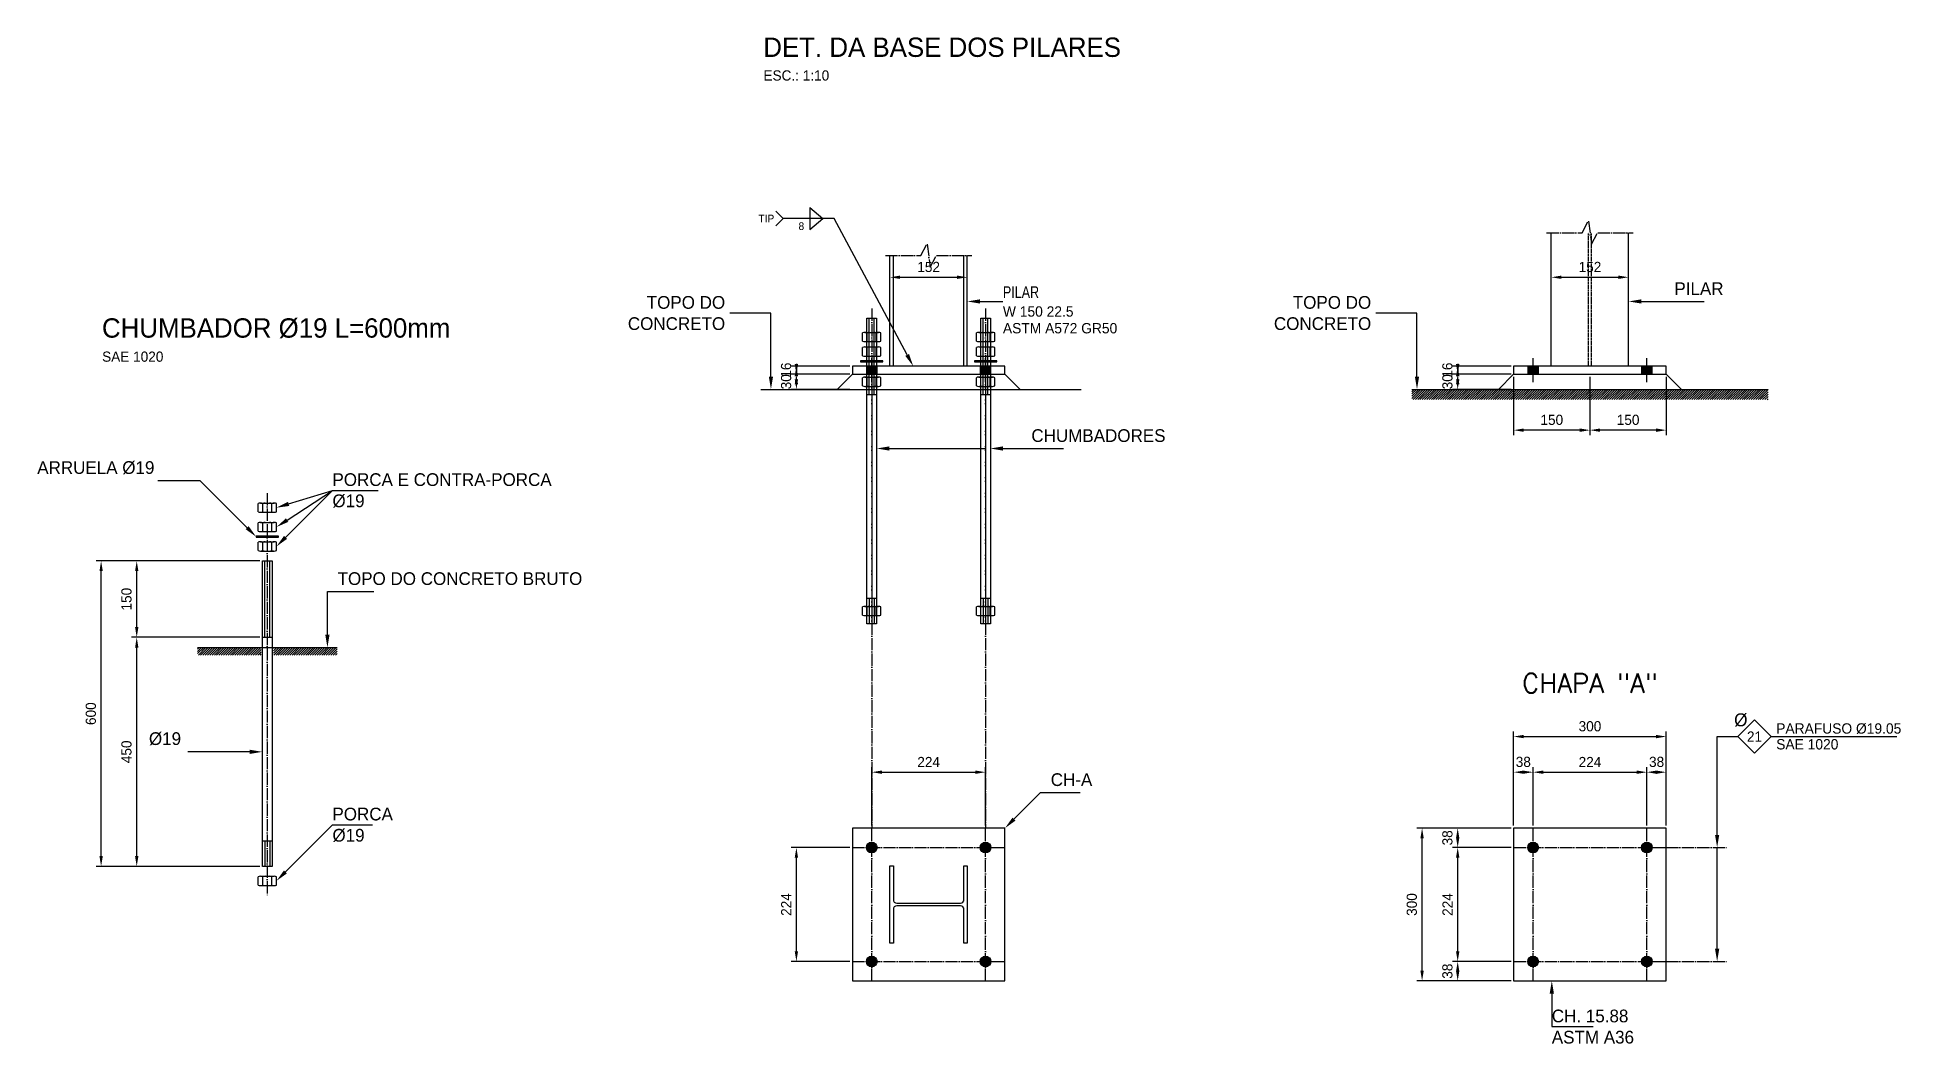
# Model space of a CAD drawing. Extents: x -1752 to 1911, y -1324 to 654.
import ezdxf

# ---------------------------------------------------------------- set-up
doc = ezdxf.new("R2010")
doc.units = 0
doc.header["$MEASUREMENT"] = 0
doc.linetypes.add('ACAD_ISO01W100', pattern=[5, 4, -1])
doc.linetypes.add('ACAD_ISO04W100', pattern=[30.5, 24, -3, 0.5, -3])
doc.layers.get('DEFPOINTS').update_dxf_attribs({"linetype": 'ACAD_ISO01W100'})
for name, color, linetype in [('CHU-CHUMBADOR', 1, 'Continuous'), ('DIM-1', 4, 'Continuous'), ('EIXO', 5, 'ACAD_ISO04W100'), ('FAB-CHAPA', 2, 'Continuous'), ('G-SIMBOLO', 4, 'Continuous'), ('L-HIDDEN', 7, 'ACAD_ISO01W100'), ('PERFIL', 1, 'Continuous'), ('REGUA120', 2, 'Continuous'), ('REGUA80', 4, 'Continuous')]:
    doc.layers.add(name, color=color, linetype=linetype)
doc.styles.add('REGUA100', font='ROMANS.SHX', dxfattribs={"height": 2.54})
doc.dimstyles.new('ISO-25', dxfattribs={"dimtxt": 2.5, "dimasz": 2.5, "dimexe": 1.25, "dimexo": 0.625, "dimtad": 1, "dimtxsty": 'STANDARD', "dimcen": 2.5, "dimclrt": 4, "dimazin": 3, "dimtfac": 1, "dimtmove": 0, "dimatfit": 3})
pattern_1 = [(45, (0, 0), (-2.245064, 2.245064), [])]

# ---------------------------------------------------------------- blocks, each defined once
blk = doc.blocks.new('*D0')
for p, q in [((-1314.5, -525), (-1566.7, -525)), ((-1556.7, -955), (-1556.7, -545)), ((-1314.5, -975), (-1566.7, -975))]:
    blk.add_line(p, q)
for points in [[(-1556.7, -525), (-1553.4, -545), (-1560, -545)], [(-1556.7, -975), (-1560, -955), (-1553.4, -955)]]:
    blk.add_trace(points)
at = {"layer": 'DEFPOINTS', "color": 0, "linetype": 'BYBLOCK'}
for p in [(-1309.5, -525), (-1309.5, -975)]:
    blk.add_point(p, dxfattribs=at)
at = {"layer": 'REGUA80', "color": 4, "insert": (-1566.7, -750), "char_height": 20, "attachment_point": 8, "rotation": 90}
blk.add_mtext('450', dxfattribs=at)
blk = doc.blocks.new('*D1')
for p, q in [((-1314.5, -375), (-1566.7, -375)), ((-1556.7, -505), (-1556.7, -395)), ((-1314.5, -525), (-1566.7, -525))]:
    blk.add_line(p, q)
for points in [[(-1556.7, -375), (-1553.4, -395), (-1560, -395)], [(-1556.7, -525), (-1560, -505), (-1553.4, -505)]]:
    blk.add_trace(points)
at = {"layer": 'DEFPOINTS', "color": 0, "linetype": 'BYBLOCK'}
for p in [(-1309.5, -375), (-1309.5, -525)]:
    blk.add_point(p, dxfattribs=at)
at = {"layer": 'REGUA80', "color": 4, "insert": (-1566.7, -450), "char_height": 20, "attachment_point": 8, "rotation": 90}
blk.add_mtext('150', dxfattribs=at)
blk = doc.blocks.new('*D2')
for p, q in [((-1314.5, -375), (-1636.7, -375)), ((-1626.7, -955), (-1626.7, -395)), ((-1314.5, -975), (-1636.7, -975))]:
    blk.add_line(p, q)
for points in [[(-1626.7, -375), (-1623.4, -395), (-1630, -395)], [(-1626.7, -975), (-1630, -955), (-1623.4, -955)]]:
    blk.add_trace(points)
at = {"layer": 'DEFPOINTS', "color": 0, "linetype": 'BYBLOCK'}
for p in [(-1309.5, -375), (-1309.5, -975)]:
    blk.add_point(p, dxfattribs=at)
at = {"layer": 'REGUA80', "color": 4, "insert": (-1636.7, -675), "char_height": 20, "attachment_point": 8, "rotation": 90}
blk.add_mtext('600', dxfattribs=at)
blk = doc.blocks.new('*D3')
for p, q in [((-76, 162.5), (-76, 192.5)), ((76, 162.5), (76, 192.5)), ((-56, 182.5), (56, 182.5))]:
    blk.add_line(p, q)
for points in [[(-76, 182.5), (-56, 185.8), (-56, 179.2)], [(76, 182.5), (56, 179.2), (56, 185.8)]]:
    blk.add_trace(points)
at = {"layer": 'DEFPOINTS', "color": 0}
for p in [(0, 192.5), (-76, 157.5), (76, 157.5)]:
    blk.add_point(p, dxfattribs=at)
at = {"layer": 'REGUA80', "color": 4, "insert": (0, 192.5), "char_height": 20, "attachment_point": 8}
blk.add_mtext('152', dxfattribs=at)
blk = doc.blocks.new('*D4')
for p, q in [((-155, -7.9), (-270, -7.9)), ((-260, -17.9), (-260, -27.9)), ((-155, -37.9), (-270, -37.9))]:
    blk.add_line(p, q)
for points in [[(-260, -7.9), (-256.7, -27.9), (-263.3, -27.9)], [(-260, -37.9), (-263.3, -17.9), (-256.7, -17.9)]]:
    blk.add_trace(points)
at = {"layer": 'DEFPOINTS', "color": 0, "linetype": 'BYBLOCK'}
for p in [(-150, -7.9), (-150, -37.9)]:
    blk.add_point(p, dxfattribs=at)
at = {"layer": 'REGUA80', "color": 4, "insert": (-270, -22.9), "char_height": 20, "attachment_point": 8, "rotation": 90}
blk.add_mtext('30', dxfattribs=at)
blk = doc.blocks.new('*D5')
for p, q in [((-155, 7.9), (-270, 7.9)), ((-260, 12.1), (-260, -12.1)), ((-155, -7.9), (-270, -7.9))]:
    blk.add_line(p, q)
for points in [[(-260, -7.9), (-263.3, 12.1), (-256.7, 12.1)], [(-260, 7.9), (-256.7, -12.1), (-263.3, -12.1)]]:
    blk.add_trace(points)
at = {"layer": 'DEFPOINTS', "color": 0, "linetype": 'BYBLOCK'}
for p in [(-150, 7.9), (-150, -7.9)]:
    blk.add_point(p, dxfattribs=at)
at = {"layer": 'REGUA80', "color": 4, "insert": (-270, 0), "char_height": 20, "attachment_point": 8, "rotation": 90}
blk.add_mtext('16', dxfattribs=at)
blk = doc.blocks.new('*D6')
for p, q in [((1224, 162.5), (1224, 192.5)), ((1376, 162.5), (1376, 192.5)), ((1244, 182.5), (1356, 182.5))]:
    blk.add_line(p, q)
for points in [[(1224, 182.5), (1244, 185.8), (1244, 179.2)], [(1376, 182.5), (1356, 179.2), (1356, 185.8)]]:
    blk.add_trace(points)
at = {"layer": 'DEFPOINTS', "color": 0}
for p in [(1300, 192.5), (1224, 157.5), (1376, 157.5)]:
    blk.add_point(p, dxfattribs=at)
at = {"layer": 'REGUA80', "color": 4, "insert": (1300, 192.5), "char_height": 20, "attachment_point": 8}
blk.add_mtext('152', dxfattribs=at)
blk = doc.blocks.new('*D7')
for p, q in [((1145, -7.9), (1030, -7.9)), ((1040, -17.9), (1040, -27.9)), ((1145, -37.9), (1030, -37.9))]:
    blk.add_line(p, q)
for points in [[(1040, -7.9), (1043.3, -27.9), (1036.7, -27.9)], [(1040, -37.9), (1036.7, -17.9), (1043.3, -17.9)]]:
    blk.add_trace(points)
at = {"layer": 'DEFPOINTS', "color": 0, "linetype": 'BYBLOCK'}
for p in [(1150, -7.9), (1150, -37.9)]:
    blk.add_point(p, dxfattribs=at)
at = {"layer": 'REGUA80', "color": 4, "insert": (1030, -22.9), "char_height": 20, "attachment_point": 8, "rotation": 90}
blk.add_mtext('30', dxfattribs=at)
blk = doc.blocks.new('*D8')
for p, q in [((1145, 7.9), (1030, 7.9)), ((1040, 12.1), (1040, -12.1)), ((1145, -7.9), (1030, -7.9))]:
    blk.add_line(p, q)
for points in [[(1040, -7.9), (1036.7, 12.1), (1043.3, 12.1)], [(1040, 7.9), (1043.3, -12.1), (1036.7, -12.1)]]:
    blk.add_trace(points)
at = {"layer": 'DEFPOINTS', "color": 0, "linetype": 'BYBLOCK'}
for p in [(1150, 7.9), (1150, -7.9)]:
    blk.add_point(p, dxfattribs=at)
at = {"layer": 'REGUA80', "color": 4, "insert": (1030, 0), "char_height": 20, "attachment_point": 8, "rotation": 90}
blk.add_mtext('16', dxfattribs=at)
blk = doc.blocks.new('*D9')
for p, q in [((1150, -12.9), (1150, -127.9)), ((1300, -12.9), (1300, -127.9)), ((1280, -117.9), (1170, -117.9))]:
    blk.add_line(p, q)
for points in [[(1150, -117.9), (1170, -114.6), (1170, -121.3)], [(1300, -117.9), (1280, -121.3), (1280, -114.6)]]:
    blk.add_trace(points)
at = {"layer": 'DEFPOINTS', "color": 0}
for p in [(1150, -7.9), (1300, -7.9), (1225, -107.9)]:
    blk.add_point(p, dxfattribs=at)
at = {"layer": 'REGUA80', "color": 4, "insert": (1225, -107.9), "char_height": 20, "attachment_point": 8}
blk.add_mtext('150', dxfattribs=at)
blk = doc.blocks.new('*D10')
for p, q in [((1300, -12.9), (1300, -127.9)), ((1450, -12.9), (1450, -127.9)), ((1430, -117.9), (1320, -117.9))]:
    blk.add_line(p, q)
for points in [[(1300, -117.9), (1320, -114.6), (1320, -121.3)], [(1450, -117.9), (1430, -121.3), (1430, -114.6)]]:
    blk.add_trace(points)
at = {"layer": 'DEFPOINTS', "color": 0}
for p in [(1300, -7.9), (1450, -7.9), (1375, -107.9)]:
    blk.add_point(p, dxfattribs=at)
at = {"layer": 'REGUA80', "color": 4, "insert": (1375, -107.9), "char_height": 20, "attachment_point": 8}
blk.add_mtext('150', dxfattribs=at)
blk = doc.blocks.new('*D11')
for p, q in [((-155, -938.1), (-270, -938.1)), ((-260, -1141.9), (-260, -958.1)), ((-155, -1161.9), (-270, -1161.9))]:
    blk.add_line(p, q)
for points in [[(-260, -938.1), (-256.7, -958.1), (-263.3, -958.1)], [(-260, -1161.9), (-263.3, -1141.9), (-256.7, -1141.9)]]:
    blk.add_trace(points)
at = {"layer": 'DEFPOINTS', "color": 0, "linetype": 'BYBLOCK'}
for p in [(-150, -938.1), (-150, -1161.9)]:
    blk.add_point(p, dxfattribs=at)
at = {"layer": 'REGUA80', "color": 4, "insert": (-270, -1050), "char_height": 20, "attachment_point": 8, "rotation": 90}
blk.add_mtext('224', dxfattribs=at)
blk = doc.blocks.new('*D12')
for p, q in [((-111.9, -895), (-111.9, -780)), ((-91.9, -790), (91.9, -790)), ((111.9, -895), (111.9, -780))]:
    blk.add_line(p, q)
for points in [[(-111.9, -790), (-91.9, -786.7), (-91.9, -793.3)], [(111.9, -790), (91.9, -793.3), (91.9, -786.7)]]:
    blk.add_trace(points)
at = {"layer": 'DEFPOINTS', "color": 0}
for p in [(0, -780), (-111.9, -900), (111.9, -900)]:
    blk.add_point(p, dxfattribs=at)
at = {"layer": 'REGUA80', "color": 4, "insert": (0, -780), "char_height": 20, "attachment_point": 8}
blk.add_mtext('224', dxfattribs=at)
blk = doc.blocks.new('*D13')
for p, q in [((1145, -1161.9), (1030, -1161.9)), ((1145, -1200), (1030, -1200)), ((1040, -1180), (1040, -1181.9))]:
    blk.add_line(p, q)
for points in [[(1040, -1161.9), (1043.3, -1181.9), (1036.7, -1181.9)], [(1040, -1200), (1036.7, -1180), (1043.3, -1180)]]:
    blk.add_trace(points)
at = {"layer": 'DEFPOINTS', "color": 0, "linetype": 'BYBLOCK'}
for p in [(1150, -1161.9), (1150, -1200)]:
    blk.add_point(p, dxfattribs=at)
at = {"layer": 'REGUA80', "color": 4, "insert": (1030, -1181), "char_height": 20, "attachment_point": 8, "rotation": 90}
blk.add_mtext('38', dxfattribs=at)
blk = doc.blocks.new('*D14')
for p, q in [((1145, -938.1), (1030, -938.1)), ((1040, -1141.9), (1040, -958.1)), ((1145, -1161.9), (1030, -1161.9))]:
    blk.add_line(p, q)
for points in [[(1040, -938.1), (1043.3, -958.1), (1036.7, -958.1)], [(1040, -1161.9), (1036.7, -1141.9), (1043.3, -1141.9)]]:
    blk.add_trace(points)
at = {"layer": 'DEFPOINTS', "color": 0, "linetype": 'BYBLOCK'}
for p in [(1150, -938.1), (1150, -1161.9)]:
    blk.add_point(p, dxfattribs=at)
at = {"layer": 'REGUA80', "color": 4, "insert": (1030, -1050), "char_height": 20, "attachment_point": 8, "rotation": 90}
blk.add_mtext('224', dxfattribs=at)
blk = doc.blocks.new('*D15')
for p, q in [((1145, -900), (1030, -900)), ((1145, -938.1), (1030, -938.1)), ((1040, -918.1), (1040, -920))]:
    blk.add_line(p, q)
for points in [[(1040, -900), (1043.3, -920), (1036.7, -920)], [(1040, -938.1), (1036.7, -918.1), (1043.3, -918.1)]]:
    blk.add_trace(points)
at = {"layer": 'DEFPOINTS', "color": 0, "linetype": 'BYBLOCK'}
for p in [(1150, -900), (1150, -938.1)]:
    blk.add_point(p, dxfattribs=at)
at = {"layer": 'REGUA80', "color": 4, "insert": (1030, -919), "char_height": 20, "attachment_point": 8, "rotation": 90}
blk.add_mtext('38', dxfattribs=at)
blk = doc.blocks.new('*D16')
for p, q in [((1150, -895), (1150, -780)), ((1170, -790), (1168.1, -790)), ((1188.1, -895), (1188.1, -780))]:
    blk.add_line(p, q)
for points in [[(1150, -790), (1170, -786.7), (1170, -793.3)], [(1188.1, -790), (1168.1, -793.3), (1168.1, -786.7)]]:
    blk.add_trace(points)
at = {"layer": 'DEFPOINTS', "color": 0}
for p in [(1169, -780), (1150, -900), (1188.1, -900)]:
    blk.add_point(p, dxfattribs=at)
at = {"layer": 'REGUA80', "color": 4, "insert": (1169, -780), "char_height": 20, "attachment_point": 8}
blk.add_mtext('38', dxfattribs=at)
blk = doc.blocks.new('*D17')
for p, q in [((1188.1, -895), (1188.1, -780)), ((1208.1, -790), (1391.9, -790)), ((1411.9, -895), (1411.9, -780))]:
    blk.add_line(p, q)
for points in [[(1188.1, -790), (1208.1, -786.7), (1208.1, -793.3)], [(1411.9, -790), (1391.9, -793.3), (1391.9, -786.7)]]:
    blk.add_trace(points)
at = {"layer": 'DEFPOINTS', "color": 0}
for p in [(1300, -780), (1188.1, -900), (1411.9, -900)]:
    blk.add_point(p, dxfattribs=at)
at = {"layer": 'REGUA80', "color": 4, "insert": (1300, -780), "char_height": 20, "attachment_point": 8}
blk.add_mtext('224', dxfattribs=at)
blk = doc.blocks.new('*D18')
for p, q in [((1411.9, -895), (1411.9, -780)), ((1431.9, -790), (1430, -790)), ((1450, -895), (1450, -780))]:
    blk.add_line(p, q)
for points in [[(1411.9, -790), (1431.9, -786.7), (1431.9, -793.3)], [(1450, -790), (1430, -793.3), (1430, -786.7)]]:
    blk.add_trace(points)
at = {"layer": 'DEFPOINTS', "color": 0}
for p in [(1431, -780), (1411.9, -900), (1450, -900)]:
    blk.add_point(p, dxfattribs=at)
at = {"layer": 'REGUA80', "color": 4, "insert": (1431, -780), "char_height": 20, "attachment_point": 8}
blk.add_mtext('38', dxfattribs=at)
blk = doc.blocks.new('*D19')
for p, q in [((1145, -900), (960, -900)), ((970, -1180), (970, -920)), ((1145, -1200), (960, -1200))]:
    blk.add_line(p, q)
for points in [[(970, -900), (973.3, -920), (966.7, -920)], [(970, -1200), (966.7, -1180), (973.3, -1180)]]:
    blk.add_trace(points)
at = {"layer": 'DEFPOINTS', "color": 0, "linetype": 'BYBLOCK'}
for p in [(1150, -900), (1150, -1200)]:
    blk.add_point(p, dxfattribs=at)
at = {"layer": 'REGUA80', "color": 4, "insert": (960, -1050), "char_height": 20, "attachment_point": 8, "rotation": 90}
blk.add_mtext('300', dxfattribs=at)
blk = doc.blocks.new('*D20')
for p, q in [((1150, -895), (1150, -710)), ((1170, -720), (1430, -720)), ((1450, -895), (1450, -710))]:
    blk.add_line(p, q)
for points in [[(1150, -720), (1170, -716.7), (1170, -723.3)], [(1450, -720), (1430, -723.3), (1430, -716.7)]]:
    blk.add_trace(points)
at = {"layer": 'DEFPOINTS', "color": 0}
for p in [(1300, -710), (1150, -900), (1450, -900)]:
    blk.add_point(p, dxfattribs=at)
at = {"layer": 'REGUA80', "color": 4, "insert": (1300, -710), "char_height": 20, "attachment_point": 8}
blk.add_mtext('300', dxfattribs=at)

msp = doc.modelspace()

# ---------------------------------------------------------------- hatches: boundary and pattern name
h = msp.add_hatch()
h.set_pattern_fill('ANSI31', color=256, style=0)
h.set_pattern_definition(pattern_1)
h.paths.add_polyline_path([(950, -37.94), (950, -57.94), (1650, -57.94), (1650, -37.94)])
h = msp.add_hatch()
h.set_pattern_fill('ANSI31', color=256, style=0)
h.set_pattern_definition(pattern_1)
h.paths.add_polyline_path([(-1437.16, -545), (-1437.16, -560), (-1312.025, -560), (-1312.025, -545)])
h = msp.add_hatch()
h.set_pattern_fill('ANSI31', color=256, style=0)
h.set_pattern_definition(pattern_1)
h.paths.add_polyline_path([(-1162.84, -545), (-1162.84, -560), (-1287.975, -560), (-1287.975, -545)])

# ---------------------------------------------------------------- linework, layer by layer
at = {"color": 4}
for p, q in [((-150, -7.94), (-180, -37.94)), ((150, -7.94), (180, -37.94)), ((1150, -7.94), (1120, -37.94)), ((1450, -7.94), (1480, -37.94)), ((1656.131, -720), (1903.131, -720))]:
    msp.add_line(p, q, dxfattribs=at)
for p, q in [((-330, -37.94), (300, -37.94)), ((950, -37.94), (1650, -37.94)), ((-1437.16, -545), (-1162.84, -545)), ((1550, -720), (1590.781, -720))]:
    msp.add_line(p, q)
at = {"color": 255}
msp.add_lwpolyline([(-42.22, 29.969), (-186, 297.94)], dxfattribs=at)
for points in [[(-310, -12.94), (-310, 112.06), (-391, 112.06)], [(101, 135), (146, 135)], [(960, -12.94), (960, 112.06), (879, 112.06)], [(1401, 135), (1446, 135), (1524.5, 135)], [(-77.375, -153.97), (111.9, -153.97)], [(146.425, -153.97), (181.9, -153.97), (265.15, -153.97)], [(-1339.585, -309.697), (-1431.907, -217.375), (-1514.907, -217.375)], [(-1264.331, -328.747), (-1172.008, -236.425), (-1082.009, -236.425)], [(-1261.082, -294.647), (-1172.008, -236.425)], [(-1258.111, -262.882), (-1172.008, -236.425)], [(-1181.89, -520), (-1181.89, -435), (-1090.391, -435)], [(1550, -913.1), (1550, -720)], [(-1334.525, -750), (-1379.525, -750), (-1456.525, -750)], [(167.678, -882.322), (220, -830), (298, -830)], [(-1264.331, -985.897), (-1172.008, -893.575), (-1093.258, -893.575)], [(1550, -1136.9), (1550, -938.1)], [(1225, -1225), (1225, -1290), (1306, -1290)]]:
    msp.add_lwpolyline(points)
at = {"color": 4}
msp.add_lwpolyline([(1656.131, -720), (1623.456, -687.325), (1590.781, -720), (1623.456, -752.675)], close=True, dxfattribs=at)
at = {"const_width": 10.525}
for points in [[(-117.163, -938.1, 1), (-106.638, -938.1, 1)], [(106.638, -938.1, 1), (117.163, -938.1, 1)], [(1182.837, -938.1, 1), (1193.362, -938.1, 1)], [(1406.638, -938.1, 1), (1417.163, -938.1, 1)], [(-117.163, -1161.9, 1), (-106.638, -1161.9, 1)], [(106.638, -1161.9, 1), (117.163, -1161.9, 1)], [(1182.837, -1161.9, 1), (1193.362, -1161.9, 1)], [(1406.638, -1161.9, 1), (1417.163, -1161.9, 1)]]:
    msp.add_lwpolyline(points, format="xyb", close=True, dxfattribs=at)
for points in [[(76, 135), (101, 139.167), (101, 130.833)], [(1376, 135), (1401, 139.167), (1401, 130.833)], [(-310, -37.94), (-314.167, -12.94), (-305.833, -12.94)], [(960, -37.94), (955.833, -12.94), (964.167, -12.94)], [(-102.375, -153.97), (-77.375, -149.803), (-77.375, -158.137)], [(121.425, -153.97), (146.425, -149.803), (146.425, -158.137)], [(-1282.008, -270.225), (-1259.335, -258.899), (-1256.887, -266.865)], [(-1282.008, -308.325), (-1263.362, -291.159), (-1258.802, -298.135)], [(-1321.907, -327.375), (-1342.531, -312.644), (-1336.639, -306.751)], [(-1282.008, -346.425), (-1267.277, -325.801), (-1261.384, -331.694)], [(-1181.89, -545), (-1186.057, -520), (-1177.723, -520)], [(-1309.525, -750), (-1334.525, -754.167), (-1334.525, -745.833)], [(150, -900), (164.731, -879.376), (170.624, -885.269)], [(1550, -938.1), (1545.833, -913.1), (1554.167, -913.1)], [(-1282.008, -1003.575), (-1267.277, -982.951), (-1261.384, -988.844)], [(1550, -1161.9), (1545.833, -1136.9), (1554.167, -1136.9)], [(1225, -1200), (1229.167, -1225), (1220.833, -1225)]]:
    msp.add_trace(points)
at = {"color": 255}
for points in [[(-122.425, -7.94), (-101.375, -7.94), (-122.425, 7.94), (-101.375, 7.94)], [(-122.425, -7.94), (-101.375, -7.94), (-122.425, 7.94), (-101.375, 7.94)], [(-30.4, 7.94), (-45.891, 27.999), (-38.548, 31.939)], [(101.375, -7.94), (122.425, -7.94), (101.375, 7.94), (122.425, 7.94)], [(101.375, -7.94), (122.425, -7.94), (101.375, 7.94), (122.425, 7.94)], [(1177.575, -7.94), (1198.625, -7.94), (1177.575, 7.94), (1198.625, 7.94)], [(1177.575, -7.94), (1198.625, -7.94), (1177.575, 7.94), (1198.625, 7.94)], [(1401.375, -7.94), (1422.425, -7.94), (1401.375, 7.94), (1422.425, 7.94)], [(1401.375, -7.94), (1422.425, -7.94), (1401.375, 7.94), (1422.425, 7.94)]]:
    msp.add_trace(points, dxfattribs=at)
at = {"layer": 'CHU-CHUMBADOR'}
for p, q in [((-125.394, 74.139), (-98.406, 74.139)), ((98.406, 74.139), (125.394, 74.139)), ((-129.892, 56.994), (-129.892, 73.186)), ((-129.892, 28.419), (-129.892, 44.611)), ((-125.394, 56.041), (-98.406, 56.041)), ((-125.394, 45.564), (-98.406, 45.564)), ((-120.896, 56.994), (-120.896, 73.186)), ((-120.896, 28.419), (-120.896, 44.611)), ((-102.904, 56.994), (-102.904, 73.186)), ((-102.904, 28.419), (-102.904, 44.611)), ((-93.908, 56.994), (-93.908, 73.186)), ((-93.908, 28.419), (-93.908, 44.611)), ((93.908, 56.994), (93.908, 73.186)), ((93.908, 28.419), (93.908, 44.611)), ((98.406, 56.041), (125.394, 56.041)), ((98.406, 45.564), (125.394, 45.564)), ((102.904, 56.994), (102.904, 73.186)), ((102.904, 28.419), (102.904, 44.611)), ((120.896, 56.994), (120.896, 73.186)), ((120.896, 28.419), (120.896, 44.611)), ((129.892, 56.994), (129.892, 73.186)), ((129.892, 28.419), (129.892, 44.611)), ((-125.394, 27.466), (-98.406, 27.466)), ((98.406, 27.466), (125.394, 27.466)), ((-129.892, -31.036), (-129.892, -14.844)), ((-125.394, -13.891), (-98.406, -13.891)), ((-125.394, -31.989), (-98.406, -31.989)), ((-120.896, -31.036), (-120.896, -14.844)), ((-102.904, -31.036), (-102.904, -14.844)), ((-93.908, -31.036), (-93.908, -14.844)), ((93.908, -31.036), (93.908, -14.844)), ((98.406, -13.891), (125.394, -13.891)), ((98.406, -31.989), (125.394, -31.989)), ((102.904, -31.036), (102.904, -14.844)), ((120.896, -31.036), (120.896, -14.844)), ((129.892, -31.036), (129.892, -14.844)), ((-1317.992, -278.321), (-1317.992, -262.129)), ((-1313.494, -261.176), (-1286.506, -261.176)), ((-1313.494, -279.274), (-1286.506, -279.274)), ((-1308.996, -278.321), (-1308.996, -262.129)), ((-1291.004, -278.321), (-1291.004, -262.129)), ((-1282.008, -278.321), (-1282.008, -262.129)), ((-1317.992, -316.421), (-1317.992, -300.229)), ((-1313.494, -299.276), (-1286.506, -299.276)), ((-1313.494, -317.374), (-1286.506, -317.374)), ((-1308.996, -316.421), (-1308.996, -300.229)), ((-1291.004, -316.421), (-1291.004, -300.229)), ((-1282.008, -316.421), (-1282.008, -300.229)), ((-1317.992, -354.521), (-1317.992, -338.329)), ((-1313.494, -337.376), (-1286.506, -337.376)), ((-1313.494, -355.474), (-1286.506, -355.474)), ((-1308.996, -354.521), (-1308.996, -338.329)), ((-1291.004, -354.521), (-1291.004, -338.329)), ((-1282.008, -354.521), (-1282.008, -338.329)), ((-129.892, -481.27), (-129.892, -465.078)), ((-125.394, -464.125), (-98.406, -464.125)), ((-120.896, -481.27), (-120.896, -465.078)), ((-102.904, -481.27), (-102.904, -465.078)), ((-93.908, -481.27), (-93.908, -465.078)), ((93.908, -481.27), (93.908, -465.078)), ((98.406, -464.125), (125.394, -464.125)), ((102.904, -481.27), (102.904, -465.078)), ((120.896, -481.27), (120.896, -465.078)), ((129.892, -481.27), (129.892, -465.078)), ((-125.394, -482.223), (-98.406, -482.223)), ((98.406, -482.223), (125.394, -482.223)), ((-1317.992, -1011.671), (-1317.992, -995.479)), ((-1313.494, -994.526), (-1286.506, -994.526)), ((-1313.494, -1012.624), (-1286.506, -1012.624)), ((-1308.996, -1011.671), (-1308.996, -995.479)), ((-1291.004, -1011.671), (-1291.004, -995.479)), ((-1282.008, -1011.671), (-1282.008, -995.479))]:
    msp.add_line(p, q, dxfattribs=at)
for points in [[(-133.808, 16.512), (-89.993, 16.512), (-89.993, 18.417), (-133.808, 18.417)], [(89.993, 16.512), (133.808, 16.512), (133.808, 18.417), (89.993, 18.417)], [(-1321.907, -328.328), (-1278.093, -328.328), (-1278.093, -326.423), (-1321.907, -326.423)]]:
    msp.add_lwpolyline(points, close=True, dxfattribs=at)
at = {"layer": 'CHU-CHUMBADOR', "linetype": 'CONTINUOUS'}
for centre, start, end in [((-125.394, 63.042), 66.086832, 113.913168), ((-116.398, 63.042), 90, 113.913168), ((-107.402, 63.042), 66.086832, 90), ((-98.406, 63.042), 66.086832, 113.913168), ((98.406, 63.042), 66.086832, 113.913168), ((107.402, 63.042), 90, 113.913168), ((116.398, 63.042), 66.086832, 90), ((125.394, 63.042), 66.086832, 113.913168), ((-125.394, 67.138), 246.086832, 293.913168), ((-125.394, 34.467), 66.086832, 113.913168), ((-116.398, 67.138), 246.086832, 270), ((-116.398, 34.467), 90, 113.913168), ((-107.402, 67.138), 270, 293.913168), ((-107.402, 34.467), 66.086832, 90), ((-98.406, 67.138), 246.086832, 293.913168), ((-98.406, 34.467), 66.086832, 113.913168), ((98.406, 67.138), 246.086832, 293.913168), ((98.406, 34.467), 66.086832, 113.913168), ((107.402, 67.138), 246.086832, 270), ((107.402, 34.467), 90, 113.913168), ((116.398, 67.138), 270, 293.913168), ((116.398, 34.467), 66.086832, 90), ((125.394, 67.138), 246.086832, 293.913168), ((125.394, 34.467), 66.086832, 113.913168), ((-125.394, 38.563), 246.086832, 293.913168), ((-116.398, 38.563), 246.086832, 270), ((-107.402, 38.563), 270, 293.913168), ((-98.406, 38.563), 246.086832, 293.913168), ((98.406, 38.563), 246.086832, 293.913168), ((107.402, 38.563), 246.086832, 270), ((116.398, 38.563), 270, 293.913168), ((125.394, 38.563), 246.086832, 293.913168), ((-125.394, -24.988), 66.086832, 113.913168), ((-125.394, -20.892), 246.086832, 293.913168), ((-116.398, -24.988), 90, 113.913168), ((-116.398, -20.892), 246.086832, 270), ((-107.402, -24.988), 66.086832, 90), ((-107.402, -20.892), 270, 293.913168), ((-98.406, -24.988), 66.086832, 113.913168), ((-98.406, -20.892), 246.086832, 293.913168), ((98.406, -24.988), 66.086832, 113.913168), ((98.406, -20.892), 246.086832, 293.913168), ((107.402, -24.988), 90, 113.913168), ((107.402, -20.892), 246.086832, 270), ((116.398, -24.988), 66.086832, 90), ((116.398, -20.892), 270, 293.913168), ((125.394, -24.988), 66.086832, 113.913168), ((125.394, -20.892), 246.086832, 293.913168), ((-1313.494, -272.273), 66.086832, 113.913168), ((-1313.494, -268.177), 246.086832, 293.913168), ((-1304.498, -272.273), 90, 113.913168), ((-1304.498, -268.177), 246.086832, 270), ((-1295.502, -272.273), 66.086832, 90), ((-1295.502, -268.177), 270, 293.913168), ((-1286.506, -272.273), 66.086832, 113.913168), ((-1286.506, -268.177), 246.086832, 293.913168), ((-1313.494, -310.373), 66.086832, 113.913168), ((-1313.494, -306.277), 246.086832, 293.913168), ((-1304.498, -310.373), 90, 113.913168), ((-1304.498, -306.277), 246.086832, 270), ((-1295.502, -310.373), 66.086832, 90), ((-1295.502, -306.277), 270, 293.913168), ((-1286.506, -310.373), 66.086832, 113.913168), ((-1286.506, -306.277), 246.086832, 293.913168), ((-1313.494, -348.473), 66.086832, 113.913168), ((-1313.494, -344.377), 246.086832, 293.913168), ((-1304.498, -348.473), 90, 113.913168), ((-1304.498, -344.377), 246.086832, 270), ((-1295.502, -348.473), 66.086832, 90), ((-1295.502, -344.377), 270, 293.913168), ((-1286.506, -348.473), 66.086832, 113.913168), ((-1286.506, -344.377), 246.086832, 293.913168), ((-125.394, -475.222), 66.086832, 113.913168), ((-116.398, -475.222), 90, 113.913168), ((-107.402, -475.222), 66.086832, 90), ((-98.406, -475.222), 66.086832, 113.913168), ((98.406, -475.222), 66.086832, 113.913168), ((107.402, -475.222), 90, 113.913168), ((116.398, -475.222), 66.086832, 90), ((125.394, -475.222), 66.086832, 113.913168), ((-125.394, -471.126), 246.086832, 293.913168), ((-116.398, -471.126), 246.086832, 270), ((-107.402, -471.126), 270, 293.913168), ((-98.406, -471.126), 246.086832, 293.913168), ((98.406, -471.126), 246.086832, 293.913168), ((107.402, -471.126), 246.086832, 270), ((116.398, -471.126), 270, 293.913168), ((125.394, -471.126), 246.086832, 293.913168), ((-1313.494, -1005.623), 66.086832, 113.913168), ((-1313.494, -1001.527), 246.086832, 293.913168), ((-1304.498, -1005.623), 90, 113.913168), ((-1304.498, -1001.527), 246.086832, 270), ((-1295.502, -1005.623), 66.086832, 90), ((-1295.502, -1001.527), 270, 293.913168), ((-1286.506, -1005.623), 66.086832, 113.913168), ((-1286.506, -1001.527), 246.086832, 293.913168)]:
    msp.add_arc(centre, 11.096, start, end, dxfattribs=at)
at = {"layer": 'EIXO'}
for p, q in [((-111.9, -23.82), (-111.9, 23.82)), ((-111.9, -23.82), (-111.9, 23.82)), ((111.9, -23.82), (111.9, 23.82)), ((111.9, -23.82), (111.9, 23.82)), ((1188.1, -23.82), (1188.1, 23.82)), ((1188.1, -23.82), (1188.1, 23.82)), ((1411.9, -23.82), (1411.9, 23.82)), ((1411.9, -23.82), (1411.9, 23.82)), ((-111.9, -7.94), (-111.9, -900)), ((111.9, -7.94), (111.9, -900)), ((-111.9, -1200), (-111.9, -900)), ((111.9, -1200), (111.9, -900)), ((1188.1, -1200), (1188.1, -900)), ((1411.9, -1200), (1411.9, -900)), ((-150, -938.1), (150, -938.1)), ((1150, -938.1), (1450, -938.1)), ((1450, -938.1), (1570, -938.1)), ((-150, -1161.9), (150, -1161.9)), ((1150, -1161.9), (1450, -1161.9)), ((1450, -1161.9), (1570, -1161.9))]:
    msp.add_line(p, q, dxfattribs=at)
for points in [[(1214.88, 270), (1284.8, 270), (1296.96, 292.8), (1303.04, 247.2), (1315.2, 270), (1385.12, 270)], [(-85.12, 225), (-15.2, 225), (-3.04, 247.8), (3.04, 202.2), (15.2, 225), (85.12, 225)], [(-111.9, 120.876), (-111.9, -517.224)], [(111.9, 120.876), (111.9, -517.224)], [(-1300, -241.65), (-1300, -1032.15)]]:
    msp.add_lwpolyline(points, dxfattribs=at)
at = {"layer": 'FAB-CHAPA'}
for points in [[(-150, -7.94), (150, -7.94), (150, 7.94), (-150, 7.94)], [(-122.425, -7.94), (-101.375, -7.94), (-101.375, 7.94), (-122.425, 7.94)], [(-122.425, -7.94), (-101.375, -7.94), (-101.375, 7.94), (-122.425, 7.94)], [(101.375, -7.94), (122.425, -7.94), (122.425, 7.94), (101.375, 7.94)], [(101.375, -7.94), (122.425, -7.94), (122.425, 7.94), (101.375, 7.94)], [(1150, -7.94), (1450, -7.94), (1450, 7.94), (1150, 7.94)], [(1177.575, -7.94), (1198.625, -7.94), (1198.625, 7.94), (1177.575, 7.94)], [(1177.575, -7.94), (1198.625, -7.94), (1198.625, 7.94), (1177.575, 7.94)], [(1401.375, -7.94), (1422.425, -7.94), (1422.425, 7.94), (1401.375, 7.94)], [(1401.375, -7.94), (1422.425, -7.94), (1422.425, 7.94), (1401.375, 7.94)], [(-150, -1200), (150, -1200), (150, -900), (-150, -900)], [(1150, -1200), (1450, -1200), (1450, -900), (1150, -900)]]:
    msp.add_lwpolyline(points, close=True, dxfattribs=at)
at = {"layer": 'FAB-CHAPA', "linetype": 'CONTINUOUS'}
for centre in [(-111.9, -938.1), (111.9, -938.1), (1188.1, -938.1), (1411.9, -938.1), (-111.9, -1161.9), (111.9, -1161.9), (1188.1, -1161.9), (1411.9, -1161.9)]:
    msp.add_circle(centre, 10.525, dxfattribs=at)
at = {"layer": 'G-SIMBOLO'}
for p, q in [((-286, 297.94), (-300.142, 312.082)), ((-286, 297.94), (-300.142, 283.798)), ((-186, 297.94), (-286, 297.94)), ((-233.35, 319.715), (-233.35, 276.165)), ((-233.35, 319.715), (-208.071, 297.94)), ((-233.35, 276.165), (-208.071, 297.94))]:
    msp.add_line(p, q, dxfattribs=at)
at = {"layer": 'L-HIDDEN'}
for p, q in [((1297.1, 9.528), (1297.1, 270)), ((1302.9, 9.528), (1302.9, 270))]:
    msp.add_line(p, q, dxfattribs=at)
at = {"layer": 'PERFIL'}
for p, q in [((1224, 9.528), (1224, 270)), ((1376, 9.528), (1376, 270)), ((-76, 7.94), (-76, 225)), ((-69.4, 7.94), (-69.4, 225)), ((69.4, 7.94), (69.4, 225)), ((76, 7.94), (76, 225)), ((-116.663, -48.174), (-116.663, 101.826)), ((-107.138, -48.174), (-107.138, 101.826)), ((107.138, -48.174), (107.138, 101.826)), ((116.663, -48.174), (116.663, 101.826)), ((-121.425, -48.174), (-102.375, -48.174)), ((102.375, -48.174), (121.425, -48.174)), ((-1304.762, -525), (-1304.762, -375)), ((-1295.238, -525), (-1295.238, -375)), ((-121.425, -448.174), (-102.375, -448.174)), ((-116.663, -448.174), (-116.663, -498.174)), ((-107.138, -448.174), (-107.138, -498.174)), ((102.375, -448.174), (121.425, -448.174)), ((107.138, -448.174), (107.138, -498.174)), ((116.663, -448.174), (116.663, -498.174)), ((-1309.525, -525), (-1290.475, -525)), ((-1309.525, -925), (-1290.475, -925)), ((-1304.762, -925), (-1304.762, -975)), ((-1295.238, -925), (-1295.238, -975))]:
    msp.add_line(p, q, dxfattribs=at)
for points in [[(-102.375, 101.826), (-102.375, -498.174), (-121.425, -498.174), (-121.425, 101.826)], [(121.425, 101.826), (121.425, -498.174), (102.375, -498.174), (102.375, 101.826)], [(-1290.475, -375), (-1290.475, -975), (-1309.525, -975), (-1309.525, -375)]]:
    msp.add_lwpolyline(points, close=True, dxfattribs=at)
msp.add_lwpolyline([(76, -974), (76, -1126), (69.4, -1126), (69.4, -1059.5, 0.41421356), (62.8, -1052.9), (-62.8, -1052.9, 0.41421356), (-69.4, -1059.5), (-69.4, -1126), (-76, -1126), (-76, -974), (-69.4, -974), (-69.4, -1040.5, 0.41421356), (-62.8, -1047.1), (62.8, -1047.1, 0.41421356), (69.4, -1040.5), (69.4, -974), (76, -974)], format="xyb", close=True, dxfattribs=at)

# ---------------------------------------------------------------- texts
at = {"color": 4}
for s, insert, char_height, attachment_point in [('PILAR', (1466, 147.5), 25, 7), ('TOPO DO \\PCONCRETO', (-400, 112.06), 25, 6), ('TOPO DO \\PCONCRETO', (870, 112.06), 25, 6), ('CHUMBADORES', (201.9, -141.47), 25, 7), ('ARRUELA %%c19', (-1521.907, -204.875), 25, 9), ('PORCA E CONTRA-PORCA\\P%%c19', (-1172.008, -236.425), 25, 4), ('TOPO DO CONCRETO BRUTO', (-1161.89, -422.5), 25, 7), ('%%c', (1583.354, -700.783), 25.4, 7), ('PARAFUSO %%c19.05', (1666.131, -715), 20.3, 7), ('%%c19', (-1469.525, -737.5), 25, 9), ('SAE 1020', (1666.131, -725), 20.3, 1), ('CH-A', (240, -817.5), 25, 7), ('PORCA\\P%%c19', (-1172.008, -893.575), 25, 4), ('CH. 15.88\\PASTM A36', (1225, -1290), 25, 4)]:
    msp.add_mtext(s, dxfattribs=dict(at, insert=insert, char_height=char_height, attachment_point=attachment_point))
at = {"insert": (1623.456, -720), "char_height": 20, "attachment_point": 5}
msp.add_mtext('21', dxfattribs=at)
at = {"layer": 'DIM-1', "char_height": 15, "attachment_point": 5}
for s, insert in [('TIP', (-319, 297.94)), ('8', (-250.172, 282.877))]:
    msp.add_mtext(s, dxfattribs=dict(at, insert=insert))
at = {"layer": 'REGUA120', "color": 2, "char_height": 38, "attachment_point": 7}
for s, insert in [('DET. DA BASE DOS PILARES', (-325, 614.919)), ('CHUMBADOR %%c19 L=600mm', (-1625, 62.419))]:
    msp.add_mtext(s, dxfattribs=dict(at, insert=insert))
at = {"layer": 'REGUA120', "color": 2, "insert": (1300, -615), "char_height": 37.5, "attachment_point": 5, "style": 'REGUA100'}
msp.add_mtext('CHAPA "A"', dxfattribs=at)
at = {"layer": 'REGUA140', "color": 2, "linetype": 'CONTINUOUS', "width": 0.8}
msp.add_text('PILAR', height=23, dxfattribs=at).set_placement((146, 141.786))
at = {"layer": 'REGUA80', "color": 4, "char_height": 20, "attachment_point": 7}
for s, insert in [('ESC.: 1:10', (-324.753, 568.738)), ('SAE 1020', (-1624.754, 16.238))]:
    msp.add_mtext(s, dxfattribs=dict(at, insert=insert))
at = {"layer": 'REGUA80', "char_height": 20.3, "attachment_point": 7}
for s, insert in [('W 150 22.5', (146, 104.841)), ('ASTM A572 GR50', (146, 71.95))]:
    msp.add_mtext(s, dxfattribs=dict(at, insert=insert))

# ---------------------------------------------------------------- dimensions: what is measured, and where the dimension line sits
for base, p1, p2, text, picture, middle in [((-76, 182.5), (76, 157.5), (-76, 157.5), '152', '*D3', (0, 182.5)), ((1224, 182.5), (1376, 157.5), (1224, 157.5), '152', '*D6', (1300, 182.5)), ((1300, -117.94), (1150, -7.94), (1300, -7.94), '150', '*D9', (1225, -117.94)), ((1450, -117.94), (1300, -7.94), (1450, -7.94), '150', '*D10', (1375, -117.94)), ((1150, -720), (1450, -900), (1150, -900), '300', '*D20', (1300, -720)), ((-111.9, -790), (111.9, -900), (-111.9, -900), '224', '*D12', (0, -790)), ((1150, -790), (1188.1, -900), (1150, -900), '38', '*D16', (1169.05, -790)), ((1188.1, -790), (1411.9, -900), (1188.1, -900), '224', '*D17', (1300, -790)), ((1411.9, -790), (1450, -900), (1411.9, -900), '38', '*D18', (1430.95, -790))]:
    dim = msp.add_linear_dim(base=base, p1=p1, p2=p2, text=text, dimstyle='ISO-25', override={"dimtxt": 20, "dimasz": 20, "dimgap": 10})
    dim.commit()
    dim.dimension.update_dxf_attribs({"geometry": picture, "text_midpoint": middle})
for base, p1, p2, text, picture, middle in [((-260, 7.94), (-150, -7.94), (-150, 7.94), '16', '*D5', (-260, 0)), ((1040, 7.94), (1150, -7.94), (1150, 7.94), '16', '*D8', (1040, 0)), ((-260, -7.94), (-150, -37.94), (-150, -7.94), '30', '*D4', (-260, -22.94)), ((1040, -7.94), (1150, -37.94), (1150, -7.94), '30', '*D7', (1040, -22.94)), ((-1626.685, -375), (-1309.525, -975), (-1309.525, -375), '600', '*D2', (-1626.685, -675)), ((-1556.685, -375), (-1309.525, -525), (-1309.525, -375), '150', '*D1', (-1556.685, -450)), ((-1556.685, -525), (-1309.525, -975), (-1309.525, -525), '450', '*D0', (-1556.685, -750)), ((970, -900), (1150, -1200), (1150, -900), '300', '*D19', (970, -1050)), ((1040, -900), (1150, -938.1), (1150, -900), '38', '*D15', (1040, -919.05)), ((-260, -938.1), (-150, -1161.9), (-150, -938.1), '224', '*D11', (-260, -1050)), ((1040, -938.1), (1150, -1161.9), (1150, -938.1), '224', '*D14', (1040, -1050)), ((1040, -1161.9), (1150, -1200), (1150, -1161.9), '38', '*D13', (1040, -1180.95))]:
    dim = msp.add_linear_dim(base=base, p1=p1, p2=p2, angle=90, text=text, dimstyle='ISO-25', override={"dimtxt": 20, "dimasz": 20, "dimgap": 10})
    dim.commit()
    dim.dimension.update_dxf_attribs({"geometry": picture, "text_midpoint": middle, "dimtype": 160})

doc.saveas('drawing.dxf')
